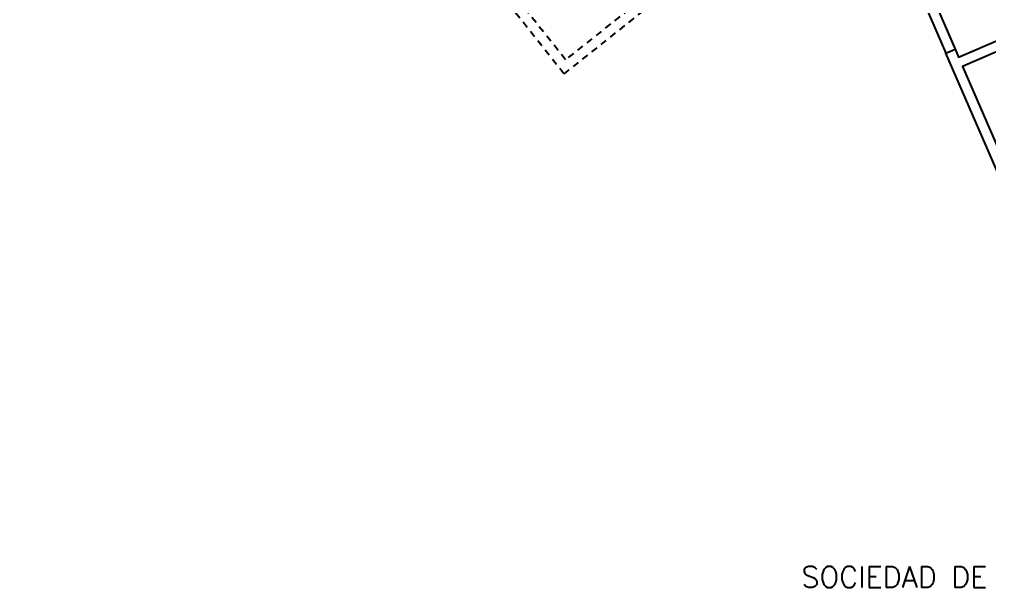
# Model space of a CAD drawing. Header units: metres. Extents: x 51 to 18146, y -212 to 18074.
# Drawn here: x 3288.38 to 3306.81, y 2223.69 to 2234.48 of the extents above; entities that cross this region are included whole.
import ezdxf

# ---------------------------------------------------------------- set-up
doc = ezdxf.new("R2010")
doc.units = ezdxf.units.M
doc.linetypes.add('HIDDEN2', pattern=[0.1875, 0.125, -0.0625])
doc.layers.add('NO', color=250, linetype='Continuous')
doc.styles.add('ROMANS', font='romans', dxfattribs={"height": 0.13})

# ---------------------------------------------------------------- blocks, each defined once
blk = doc.blocks.new('PISO 1')
at = {"layer": 'NO', "linetype": 'HIDDEN2'}
for p, q in [((287.528, 326.304), (277.299, 339.184)), ((287.498, 326.037), (277.15, 339.066)), ((295.345, 332.269), (287.498, 326.037)), ((295.078, 332.3), (287.528, 326.304))]:
    blk.add_line(p, q, dxfattribs=at)
at = {"layer": 'NO'}
for points in [[(297.731, 319.578), (294.759, 326.426), (294.933, 326.502), (294.999, 326.351), (295.807, 326.702)], [(295.906, 326.538), (295.074, 326.177), (297.764, 319.979)], [(290.967, 330.651), (291.889, 329.49), (293.36, 330.129), (294.933, 326.502)], [(290.819, 330.533), (291.831, 329.258), (293.261, 329.879), (294.759, 326.426)]]:
    blk.add_lwpolyline(points, dxfattribs=at)
at = {"layer": 'NO', "color": 4, "style": 'ROMANS'}
blk.add_text('SOCIEDAD DE DAMAS VOLUNTARIAS', height=0.4, dxfattribs=at).set_placement((292.011, 316.273))

msp = doc.modelspace()

# ---------------------------------------------------------------- block references
at = {"layer": 'NO'}
msp.add_blockref('PISO 1', (3011.227, 1907.413), dxfattribs=at)

doc.saveas('drawing.dxf')
